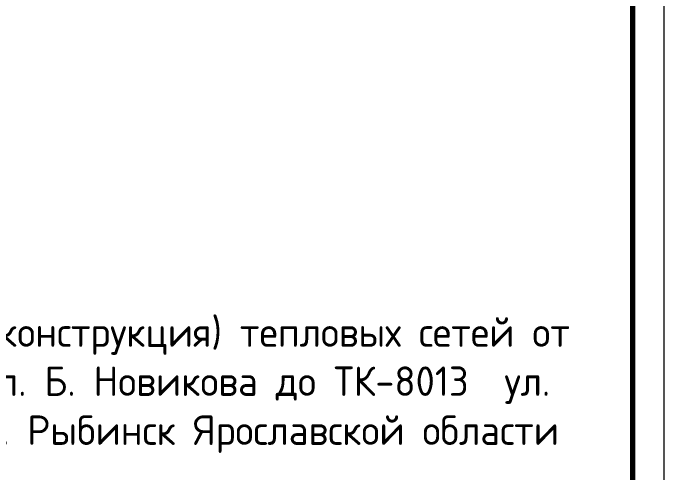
# Model space of a CAD drawing. Header units: millimetres. Extents: x 2079 to 5812, y 229 to 1012.
# Drawn here: x 2183.8 to 2288.8, y 722.2 to 796.5 of the extents above; entities that cross this region are included whole.
import ezdxf

# ---------------------------------------------------------------- set-up
doc = ezdxf.new("R2010")
doc.units = ezdxf.units.MM
doc.layers.add('Основной', color=1, linetype='Continuous', lineweight=60)
doc.layers.add('Размерный', color=4, linetype='Continuous', lineweight=30)
doc.styles.add('-ISOCPEUR-', font='isocpeur.ttf')

msp = doc.modelspace()

# ---------------------------------------------------------------- linework, layer by layer
at = {"layer": 'Основной', "color": 7, "lineweight": 70}
msp.add_line((2283.812, 578.713), (2283.812, 865.713), dxfattribs=at)
at = {"layer": 'Размерный', "color": 7, "lineweight": 20}
msp.add_line((2288.812, 870.713), (2288.812, 573.713), dxfattribs=at)

# ---------------------------------------------------------------- texts
at = {"color": 7, "lineweight": 30, "insert": (2191.312, 747.328), "char_height": 4.75, "width": 169.59692, "attachment_point": 2, "style": '-ISOCPEUR-'}
msp.add_mtext('{\\fGOST Common|b0|i0|c204|p34;\\C256;Капитальный ремонт (реконструкция) тепловых сетей от т. А возле ТК-8015 по ул. Б. Новикова до ТК-8013  ул. Куйбышева, д. 24 в ГО г. Рыбинск Ярославской области}', dxfattribs=at)

doc.saveas('drawing.dxf')
